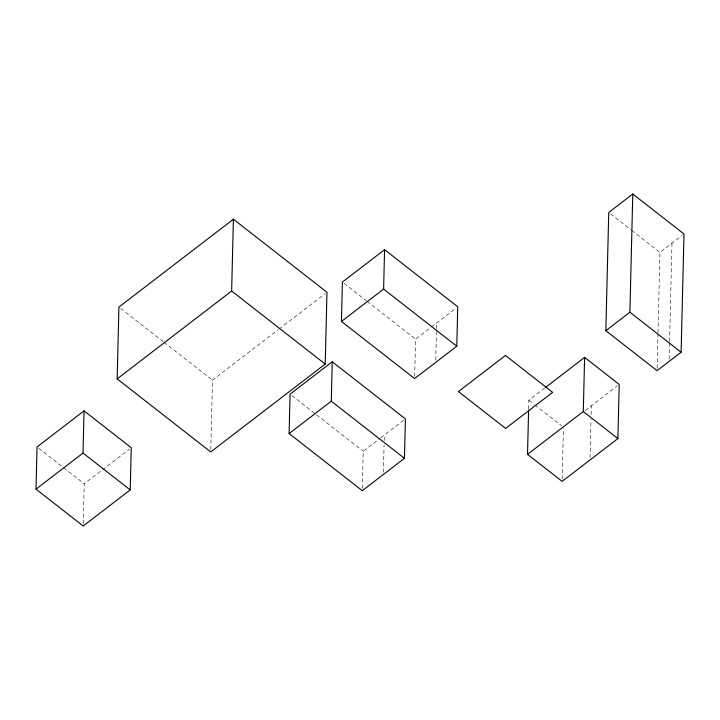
<?xml version="1.0" encoding="UTF-8"?>
<svg xmlns="http://www.w3.org/2000/svg" width="720" height="720" viewBox="0 0 720 720"><rect width="100%" height="100%" fill="white"/><g stroke="black" fill="none" stroke-linecap="round" stroke-linejoin="round"><path stroke-width="0.54" stroke-dasharray="3.6 2.7" d="M83.268 523.773L84.24 483.804L129.483 449.082M210.78 449.685L212.481 380.115L278.154 329.715M362.331 488.502L363.24 451.278L379.935 438.471M383.418 472.32L384.084 444.951M384.192 440.577L384.327 435.096M414.666 376.389L415.575 339.165L430.515 327.708M435.753 360.207L436.509 329.553M436.536 328.455L436.662 322.983M528.633 409.05L528.849 400.212L544.779 387.981M562.176 479.151L563.418 428.328M590.058 457.758L591.003 419.085M591.111 414.666L591.327 405.828M657.126 368.442L657.972 333.864M657.999 332.748L659.961 252.441L682.281 235.314M669.141 359.217L669.555 342.486M669.582 341.37L671.976 243.216M279.045 329.04L325.197 293.625M431.397 327.033L455.994 308.151M380.817 437.796L403.659 420.264M585.234 410.508L617.472 385.767M610.506 213.831L630.819 229.689M631.701 230.382L659.961 252.441M528.849 400.212L534.033 404.262M534.897 404.937L561.717 425.871M344.169 283.419L366.21 300.627M367.092 301.311L415.575 339.165M291.834 395.532L315.63 414.117M316.512 414.801L363.24 451.278M120.681 308.448L163.053 341.523M163.935 342.216L212.481 380.115M38.781 448.308L84.24 483.804"/><path stroke-width="1.08" d="M36 489.141L37.035 446.949L84.051 410.868L131.256 447.723L130.23 489.915L83.205 525.996L36 489.141L83.016 453.06L84.051 410.868M117.162 378.882L118.917 307.071L233.397 219.213L326.97 292.257L325.215 364.077L210.726 451.926L117.162 378.882L231.642 291.024L233.397 219.213M289.107 433.566L290.07 394.155L332.244 361.791L405.414 418.914L404.451 458.325L362.277 490.689L289.107 433.566L331.281 401.202L332.244 361.791M341.442 321.453L342.405 282.042L384.579 249.678L457.749 306.801L456.786 346.212L414.612 378.576L341.442 321.453L383.616 289.089L384.579 249.678M545.661 387.306L584.613 357.417L619.209 384.435L617.886 438.57L562.122 481.365L527.526 454.347L528.606 410.157M527.526 454.347L583.29 411.552L584.613 357.417M605.853 330.678L608.742 212.454L632.781 194.004L684 233.991L681.111 352.224L657.072 370.665L605.853 330.678L629.892 312.237L632.781 194.004M629.892 312.237L681.111 352.224M583.29 411.552L617.886 438.57M383.616 289.089L456.786 346.212M231.642 291.024L325.215 364.077M331.281 401.202L404.451 458.325M83.016 453.06L130.23 489.915M505.449 355.482L458.424 391.563L505.638 428.418L552.654 392.346L505.449 355.482"/></g></svg>
